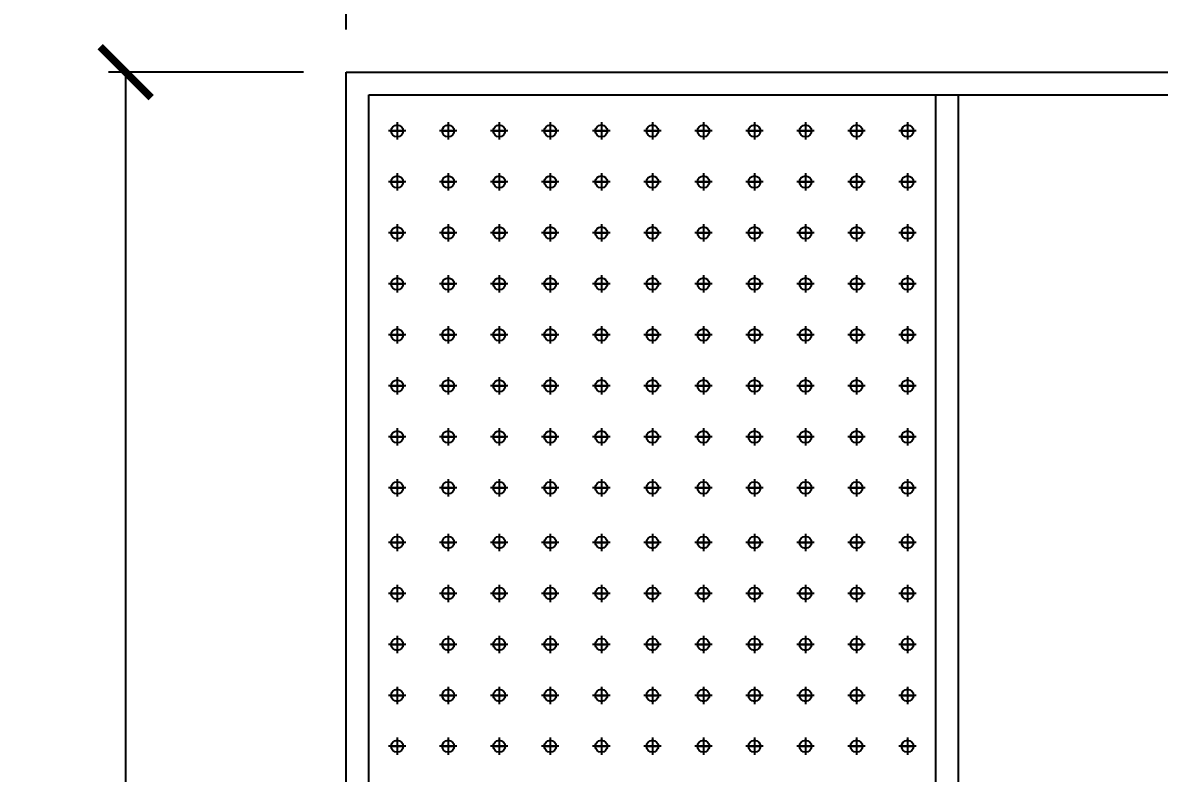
# Model space of a CAD drawing. Header units: millimetres. Extents: x 0 to 25222, y 0 to 17836.
# Drawn here: x 2923 to 4927, y 13782 to 15106 of the extents above; entities that cross this region are included whole.
import ezdxf

# ---------------------------------------------------------------- set-up
doc = ezdxf.new("R2010")
doc.units = ezdxf.units.MM
doc.linetypes.add('CENTER', pattern=[2, 1.25, -0.25, 0.25, -0.25])
doc.layers.get('DEFPOINTS').update_dxf_attribs({"color": 143})
doc.layers.add('CENTER', color=1, linetype='CENTER')
doc.layers.add('냉각탑_dim', color=1, linetype='Continuous')
doc.styles.add('HY울릉도L', font='')
doc.styles.get('HY울릉도L').set_extended_font_data('HY울릉도L')
doc.dimstyles.new('성지DIM', dxfattribs={"dimtxt": 3.5, "dimasz": 3, "dimexe": 1, "dimexo": 2.5, "dimgap": 2, "dimtad": 1, "dimdec": 0, "dimzin": 3, "dimdsep": 46, "dimtxsty": 'HY울릉도L', "dimblk": 'ARCHTICK', "dimcen": -2, "dimclrd": 256, "dimclre": 256, "dimclrt": 7, "dimadec": 0, "dimazin": 0, "dimtfac": 1, "dimtdec": 0, "dimtofl": 0, "dimtmove": 0, "dimatfit": 3, "dimfxl": 0, "dimtolj": 1, "dimtzin": 0, "dimlwe": -1, "dimarcsym": 0})

# ---------------------------------------------------------------- blocks, each defined once
blk = doc.blocks.new('_ArchTick')
at = {"color": 0, "linetype": 'ByBlock', "const_width": 0.15}
blk.add_lwpolyline([(-0.5, -0.5), (0.5, 0.5)], dxfattribs=at)
blk = doc.blocks.new('*D41')
at = {"layer": 'DEFPOINTS', "color": 0, "transparency": 16777216}
for p in [(9963.1, 15587.1), (3493.1, 15019.1), (9963.1, 15019.1)]:
    blk.add_point(p, dxfattribs=at)
at = {"layer": '냉각탑_dim', "transparency": 16777216}
for p, q in [((3493.1, 15094.1), (3493.1, 15617.1)), ((9963.1, 15094.1), (9963.1, 15617.1))]:
    blk.add_line(p, q, dxfattribs=at)
at = {"layer": '냉각탑_dim', "lineweight": -2, "transparency": 16777216}
blk.add_line((3493.1, 15587.1), (9963.1, 15587.1), dxfattribs=at)
at = {"layer": '냉각탑_dim', "lineweight": -2, "transparency": 16777216, "xscale": 90, "yscale": 90, "zscale": 90, "rotation": 180}
blk.add_blockref('_ArchTick', (3493.1, 15587.1), dxfattribs=at)
at = {"layer": '냉각탑_dim', "lineweight": -2, "transparency": 16777216, "xscale": 90, "yscale": 90, "zscale": 90}
blk.add_blockref('_ArchTick', (9963.1, 15587.1), dxfattribs=at)
at = {"layer": '냉각탑_dim', "color": 7, "transparency": 16777216, "insert": (6728.1, 15699.6), "char_height": 105, "attachment_point": 5, "style": 'HY울릉도L'}
blk.add_mtext('\\A1;6470', dxfattribs=at)
blk = doc.blocks.new('*D42')
at = {"layer": 'DEFPOINTS', "color": 0, "transparency": 16777216}
for p in [(3493.1, 15019.1), (3104.2, 11419.1), (3493.1, 11419.1)]:
    blk.add_point(p, dxfattribs=at)
at = {"layer": '냉각탑_dim', "transparency": 16777216}
for p, q in [((3418.1, 15019.1), (3074.2, 15019.1)), ((3418.1, 11419.1), (3074.2, 11419.1))]:
    blk.add_line(p, q, dxfattribs=at)
at = {"layer": '냉각탑_dim', "lineweight": -2, "transparency": 16777216}
blk.add_line((3104.2, 15019.1), (3104.2, 11419.1), dxfattribs=at)
at = {"layer": '냉각탑_dim', "lineweight": -2, "transparency": 16777216, "xscale": 90, "yscale": 90, "zscale": 90}
for p, rotation in [((3104.2, 15019.1), 90), ((3104.2, 11419.1), 270)]:
    blk.add_blockref('_ArchTick', p, dxfattribs=dict(at, rotation=rotation))
at = {"layer": '냉각탑_dim', "color": 7, "transparency": 16777216, "insert": (2991.7, 13219.1), "char_height": 105, "attachment_point": 5, "rotation": 90, "style": 'HY울릉도L'}
blk.add_mtext('\\A1;3600', dxfattribs=at)

msp = doc.modelspace()

# ---------------------------------------------------------------- linework, layer by layer
at = {"color": 3}
for p, q in [((3493.1, 11419.1), (3493.1, 15019.1)), ((3493.1, 15019.1), (9963.1, 15019.1)), ((3533.1, 11459.1), (3533.1, 14979.1)), ((3533.1, 14979.1), (9923.1, 14979.1)), ((4533.1, 11459.1), (4533.1, 14979.1)), ((4573.1, 11459.1), (4573.1, 14979.1))]:
    msp.add_line(p, q, dxfattribs=at)
for centre in [(3583.1, 14915.3), (3673.1, 14915.3), (3763.1, 14915.3), (3853.1, 14915.3), (3943.1, 14915.3), (4033.1, 14915.3), (4123.1, 14915.3), (4213.1, 14915.3), (4303.1, 14915.3), (4393.1, 14915.3), (4483.1, 14915.3), (3583.1, 14825.3), (3673.1, 14825.3), (3763.1, 14825.3), (3853.1, 14825.3), (3943.1, 14825.3), (4033.1, 14825.3), (4123.1, 14825.3), (4213.1, 14825.3), (4303.1, 14825.3), (4393.1, 14825.3), (4483.1, 14825.3), (3583.1, 14735.3), (3673.1, 14735.3), (3763.1, 14735.3), (3853.1, 14735.3), (3943.1, 14735.3), (4033.1, 14735.3), (4123.1, 14735.3), (4213.1, 14735.3), (4303.1, 14735.3), (4393.1, 14735.3), (4483.1, 14735.3), (3583.1, 14645.3), (3673.1, 14645.3), (3763.1, 14645.3), (3853.1, 14645.3), (3943.1, 14645.3), (4033.1, 14645.3), (4123.1, 14645.3), (4213.1, 14645.3), (4303.1, 14645.3), (4393.1, 14645.3), (4483.1, 14645.3), (3583.1, 14555.3), (3673.1, 14555.3), (3763.1, 14555.3), (3853.1, 14555.3), (3943.1, 14555.3), (4033.1, 14555.3), (4123.1, 14555.3), (4213.1, 14555.3), (4303.1, 14555.3), (4393.1, 14555.3), (4483.1, 14555.3), (3583.1, 14465.3), (3673.1, 14465.3), (3763.1, 14465.3), (3853.1, 14465.3), (3943.1, 14465.3), (4033.1, 14465.3), (4123.1, 14465.3), (4213.1, 14465.3), (4303.1, 14465.3), (4393.1, 14465.3), (4483.1, 14465.3), (3583.1, 14375.3), (3673.1, 14375.3), (3763.1, 14375.3), (3853.1, 14375.3), (3943.1, 14375.3), (4033.1, 14375.3), (4123.1, 14375.3), (4213.1, 14375.3), (4303.1, 14375.3), (4393.1, 14375.3), (4483.1, 14375.3), (3583.1, 14285.3), (3673.1, 14285.3), (3763.1, 14285.3), (3853.1, 14285.3), (3943.1, 14285.3), (4033.1, 14285.3), (4123.1, 14285.3), (4213.1, 14285.3), (4303.1, 14285.3), (4393.1, 14285.3), (4483.1, 14285.3), (3583.1, 14189.1), (3673.1, 14189.1), (3763.1, 14189.1), (3853.1, 14189.1), (3943.1, 14189.1), (4033.1, 14189.1), (4123.1, 14189.1), (4213.1, 14189.1), (4303.1, 14189.1), (4393.1, 14189.1), (4483.1, 14189.1), (3583.1, 14099.1), (3673.1, 14099.1), (3763.1, 14099.1), (3853.1, 14099.1), (3943.1, 14099.1), (4033.1, 14099.1), (4123.1, 14099.1), (4213.1, 14099.1), (4303.1, 14099.1), (4393.1, 14099.1), (4483.1, 14099.1), (3583.1, 14009.1), (3673.1, 14009.1), (3763.1, 14009.1), (3853.1, 14009.1), (3943.1, 14009.1), (4033.1, 14009.1), (4123.1, 14009.1), (4213.1, 14009.1), (4303.1, 14009.1), (4393.1, 14009.1), (4483.1, 14009.1), (3583.1, 13919.1), (3673.1, 13919.1), (3763.1, 13919.1), (3853.1, 13919.1), (3943.1, 13919.1), (4033.1, 13919.1), (4123.1, 13919.1), (4213.1, 13919.1), (4303.1, 13919.1), (4393.1, 13919.1), (4483.1, 13919.1), (3583.1, 13829.1), (3673.1, 13829.1), (3763.1, 13829.1), (3853.1, 13829.1), (3943.1, 13829.1), (4033.1, 13829.1), (4123.1, 13829.1), (4213.1, 13829.1), (4303.1, 13829.1), (4393.1, 13829.1), (4483.1, 13829.1)]:
    msp.add_circle(centre, 10.6)
at = {"layer": 'CENTER', "linetype": 'CENTER', "ltscale": 50}
for p, q in [((3598.4, 14915.3), (3567.8, 14915.3)), ((3571.4, 14915.3), (3594.9, 14915.3)), ((3594.9, 14915.3), (3571.4, 14915.3)), ((3571.4, 14915.3), (3594.9, 14915.3)), ((3583.1, 14930.6), (3583.1, 14900)), ((3583.1, 14927.1), (3583.1, 14903.5)), ((3688.4, 14915.3), (3657.8, 14915.3)), ((3661.4, 14915.3), (3684.9, 14915.3)), ((3684.9, 14915.3), (3661.4, 14915.3)), ((3661.4, 14915.3), (3684.9, 14915.3)), ((3673.1, 14930.6), (3673.1, 14900)), ((3673.1, 14927.1), (3673.1, 14903.5)), ((3778.4, 14915.3), (3747.8, 14915.3)), ((3751.4, 14915.3), (3774.9, 14915.3)), ((3774.9, 14915.3), (3751.4, 14915.3)), ((3751.4, 14915.3), (3774.9, 14915.3)), ((3763.1, 14930.6), (3763.1, 14900)), ((3763.1, 14927.1), (3763.1, 14903.5)), ((3868.4, 14915.3), (3837.8, 14915.3)), ((3841.4, 14915.3), (3864.9, 14915.3)), ((3864.9, 14915.3), (3841.4, 14915.3)), ((3841.4, 14915.3), (3864.9, 14915.3)), ((3853.1, 14930.6), (3853.1, 14900)), ((3853.1, 14927.1), (3853.1, 14903.5)), ((3958.4, 14915.3), (3927.8, 14915.3)), ((3931.4, 14915.3), (3954.9, 14915.3)), ((3954.9, 14915.3), (3931.4, 14915.3)), ((3931.4, 14915.3), (3954.9, 14915.3)), ((3943.1, 14930.6), (3943.1, 14900)), ((3943.1, 14927.1), (3943.1, 14903.5)), ((4048.4, 14915.3), (4017.8, 14915.3)), ((4021.4, 14915.3), (4044.9, 14915.3)), ((4044.9, 14915.3), (4021.4, 14915.3)), ((4021.4, 14915.3), (4044.9, 14915.3)), ((4033.1, 14930.6), (4033.1, 14900)), ((4033.1, 14927.1), (4033.1, 14903.5)), ((4138.4, 14915.3), (4107.8, 14915.3)), ((4111.4, 14915.3), (4134.9, 14915.3)), ((4134.9, 14915.3), (4111.4, 14915.3)), ((4111.4, 14915.3), (4134.9, 14915.3)), ((4123.1, 14930.6), (4123.1, 14900)), ((4123.1, 14927.1), (4123.1, 14903.5)), ((4228.4, 14915.3), (4197.8, 14915.3)), ((4201.4, 14915.3), (4224.9, 14915.3)), ((4224.9, 14915.3), (4201.4, 14915.3)), ((4201.4, 14915.3), (4224.9, 14915.3)), ((4213.1, 14930.6), (4213.1, 14900)), ((4213.1, 14927.1), (4213.1, 14903.5)), ((4318.4, 14915.3), (4287.8, 14915.3)), ((4291.4, 14915.3), (4314.9, 14915.3)), ((4314.9, 14915.3), (4291.4, 14915.3)), ((4291.4, 14915.3), (4314.9, 14915.3)), ((4303.1, 14930.6), (4303.1, 14900)), ((4303.1, 14927.1), (4303.1, 14903.5)), ((4408.4, 14915.3), (4377.8, 14915.3)), ((4381.4, 14915.3), (4404.9, 14915.3)), ((4404.9, 14915.3), (4381.4, 14915.3)), ((4381.4, 14915.3), (4404.9, 14915.3)), ((4393.1, 14930.6), (4393.1, 14900)), ((4393.1, 14927.1), (4393.1, 14903.5)), ((4498.4, 14915.3), (4467.8, 14915.3)), ((4471.4, 14915.3), (4494.9, 14915.3)), ((4494.9, 14915.3), (4471.4, 14915.3)), ((4471.4, 14915.3), (4494.9, 14915.3)), ((4483.1, 14930.6), (4483.1, 14900)), ((4483.1, 14927.1), (4483.1, 14903.5)), ((3583.1, 14840.6), (3583.1, 14810)), ((3583.1, 14837.1), (3583.1, 14813.5)), ((3673.1, 14840.6), (3673.1, 14810)), ((3673.1, 14837.1), (3673.1, 14813.5)), ((3763.1, 14840.6), (3763.1, 14810)), ((3763.1, 14837.1), (3763.1, 14813.5)), ((3853.1, 14840.6), (3853.1, 14810)), ((3853.1, 14837.1), (3853.1, 14813.5)), ((3943.1, 14840.6), (3943.1, 14810)), ((3943.1, 14837.1), (3943.1, 14813.5)), ((4033.1, 14840.6), (4033.1, 14810)), ((4033.1, 14837.1), (4033.1, 14813.5)), ((4123.1, 14840.6), (4123.1, 14810)), ((4123.1, 14837.1), (4123.1, 14813.5)), ((4213.1, 14840.6), (4213.1, 14810)), ((4213.1, 14837.1), (4213.1, 14813.5)), ((4303.1, 14840.6), (4303.1, 14810)), ((4303.1, 14837.1), (4303.1, 14813.5)), ((4393.1, 14840.6), (4393.1, 14810)), ((4393.1, 14837.1), (4393.1, 14813.5)), ((4483.1, 14840.6), (4483.1, 14810)), ((4483.1, 14837.1), (4483.1, 14813.5)), ((3598.4, 14825.3), (3567.8, 14825.3)), ((3571.4, 14825.3), (3594.9, 14825.3)), ((3594.9, 14825.3), (3571.4, 14825.3)), ((3571.4, 14825.3), (3594.9, 14825.3)), ((3688.4, 14825.3), (3657.8, 14825.3)), ((3661.4, 14825.3), (3684.9, 14825.3)), ((3684.9, 14825.3), (3661.4, 14825.3)), ((3661.4, 14825.3), (3684.9, 14825.3)), ((3778.4, 14825.3), (3747.8, 14825.3)), ((3751.4, 14825.3), (3774.9, 14825.3)), ((3774.9, 14825.3), (3751.4, 14825.3)), ((3751.4, 14825.3), (3774.9, 14825.3)), ((3868.4, 14825.3), (3837.8, 14825.3)), ((3841.4, 14825.3), (3864.9, 14825.3)), ((3864.9, 14825.3), (3841.4, 14825.3)), ((3841.4, 14825.3), (3864.9, 14825.3)), ((3958.4, 14825.3), (3927.8, 14825.3)), ((3931.4, 14825.3), (3954.9, 14825.3)), ((3954.9, 14825.3), (3931.4, 14825.3)), ((3931.4, 14825.3), (3954.9, 14825.3)), ((4048.4, 14825.3), (4017.8, 14825.3)), ((4021.4, 14825.3), (4044.9, 14825.3)), ((4044.9, 14825.3), (4021.4, 14825.3)), ((4021.4, 14825.3), (4044.9, 14825.3)), ((4138.4, 14825.3), (4107.8, 14825.3)), ((4111.4, 14825.3), (4134.9, 14825.3)), ((4134.9, 14825.3), (4111.4, 14825.3)), ((4111.4, 14825.3), (4134.9, 14825.3)), ((4228.4, 14825.3), (4197.8, 14825.3)), ((4201.4, 14825.3), (4224.9, 14825.3)), ((4224.9, 14825.3), (4201.4, 14825.3)), ((4201.4, 14825.3), (4224.9, 14825.3)), ((4318.4, 14825.3), (4287.8, 14825.3)), ((4291.4, 14825.3), (4314.9, 14825.3)), ((4314.9, 14825.3), (4291.4, 14825.3)), ((4291.4, 14825.3), (4314.9, 14825.3)), ((4408.4, 14825.3), (4377.8, 14825.3)), ((4381.4, 14825.3), (4404.9, 14825.3)), ((4404.9, 14825.3), (4381.4, 14825.3)), ((4381.4, 14825.3), (4404.9, 14825.3)), ((4498.4, 14825.3), (4467.8, 14825.3)), ((4471.4, 14825.3), (4494.9, 14825.3)), ((4494.9, 14825.3), (4471.4, 14825.3)), ((4471.4, 14825.3), (4494.9, 14825.3)), ((3598.4, 14735.3), (3567.8, 14735.3)), ((3571.4, 14735.3), (3594.9, 14735.3)), ((3594.9, 14735.3), (3571.4, 14735.3)), ((3571.4, 14735.3), (3594.9, 14735.3)), ((3583.1, 14750.6), (3583.1, 14720)), ((3583.1, 14747.1), (3583.1, 14723.5)), ((3688.4, 14735.3), (3657.8, 14735.3)), ((3661.4, 14735.3), (3684.9, 14735.3)), ((3684.9, 14735.3), (3661.4, 14735.3)), ((3661.4, 14735.3), (3684.9, 14735.3)), ((3673.1, 14750.6), (3673.1, 14720)), ((3673.1, 14747.1), (3673.1, 14723.5)), ((3778.4, 14735.3), (3747.8, 14735.3)), ((3751.4, 14735.3), (3774.9, 14735.3)), ((3774.9, 14735.3), (3751.4, 14735.3)), ((3751.4, 14735.3), (3774.9, 14735.3)), ((3763.1, 14750.6), (3763.1, 14720)), ((3763.1, 14747.1), (3763.1, 14723.5)), ((3868.4, 14735.3), (3837.8, 14735.3)), ((3841.4, 14735.3), (3864.9, 14735.3)), ((3864.9, 14735.3), (3841.4, 14735.3)), ((3841.4, 14735.3), (3864.9, 14735.3)), ((3853.1, 14750.6), (3853.1, 14720)), ((3853.1, 14747.1), (3853.1, 14723.5)), ((3958.4, 14735.3), (3927.8, 14735.3)), ((3931.4, 14735.3), (3954.9, 14735.3)), ((3954.9, 14735.3), (3931.4, 14735.3)), ((3931.4, 14735.3), (3954.9, 14735.3)), ((3943.1, 14750.6), (3943.1, 14720)), ((3943.1, 14747.1), (3943.1, 14723.5)), ((4048.4, 14735.3), (4017.8, 14735.3)), ((4021.4, 14735.3), (4044.9, 14735.3)), ((4044.9, 14735.3), (4021.4, 14735.3)), ((4021.4, 14735.3), (4044.9, 14735.3)), ((4033.1, 14750.6), (4033.1, 14720)), ((4033.1, 14747.1), (4033.1, 14723.5)), ((4138.4, 14735.3), (4107.8, 14735.3)), ((4111.4, 14735.3), (4134.9, 14735.3)), ((4134.9, 14735.3), (4111.4, 14735.3)), ((4111.4, 14735.3), (4134.9, 14735.3)), ((4123.1, 14750.6), (4123.1, 14720)), ((4123.1, 14747.1), (4123.1, 14723.5)), ((4228.4, 14735.3), (4197.8, 14735.3)), ((4201.4, 14735.3), (4224.9, 14735.3)), ((4224.9, 14735.3), (4201.4, 14735.3)), ((4201.4, 14735.3), (4224.9, 14735.3)), ((4213.1, 14750.6), (4213.1, 14720)), ((4213.1, 14747.1), (4213.1, 14723.5)), ((4318.4, 14735.3), (4287.8, 14735.3)), ((4291.4, 14735.3), (4314.9, 14735.3)), ((4314.9, 14735.3), (4291.4, 14735.3)), ((4291.4, 14735.3), (4314.9, 14735.3)), ((4303.1, 14750.6), (4303.1, 14720)), ((4303.1, 14747.1), (4303.1, 14723.5)), ((4408.4, 14735.3), (4377.8, 14735.3)), ((4381.4, 14735.3), (4404.9, 14735.3)), ((4404.9, 14735.3), (4381.4, 14735.3)), ((4381.4, 14735.3), (4404.9, 14735.3)), ((4393.1, 14750.6), (4393.1, 14720)), ((4393.1, 14747.1), (4393.1, 14723.5)), ((4498.4, 14735.3), (4467.8, 14735.3)), ((4471.4, 14735.3), (4494.9, 14735.3)), ((4494.9, 14735.3), (4471.4, 14735.3)), ((4471.4, 14735.3), (4494.9, 14735.3)), ((4483.1, 14750.6), (4483.1, 14720)), ((4483.1, 14747.1), (4483.1, 14723.5)), ((3583.1, 14660.6), (3583.1, 14630)), ((3583.1, 14657.1), (3583.1, 14633.5)), ((3673.1, 14660.6), (3673.1, 14630)), ((3673.1, 14657.1), (3673.1, 14633.5)), ((3763.1, 14660.6), (3763.1, 14630)), ((3763.1, 14657.1), (3763.1, 14633.5)), ((3853.1, 14660.6), (3853.1, 14630)), ((3853.1, 14657.1), (3853.1, 14633.5)), ((3943.1, 14660.6), (3943.1, 14630)), ((3943.1, 14657.1), (3943.1, 14633.5)), ((4033.1, 14660.6), (4033.1, 14630)), ((4033.1, 14657.1), (4033.1, 14633.5)), ((4123.1, 14660.6), (4123.1, 14630)), ((4123.1, 14657.1), (4123.1, 14633.5)), ((4213.1, 14660.6), (4213.1, 14630)), ((4213.1, 14657.1), (4213.1, 14633.5)), ((4303.1, 14660.6), (4303.1, 14630)), ((4303.1, 14657.1), (4303.1, 14633.5)), ((4393.1, 14660.6), (4393.1, 14630)), ((4393.1, 14657.1), (4393.1, 14633.5)), ((4483.1, 14660.6), (4483.1, 14630)), ((4483.1, 14657.1), (4483.1, 14633.5)), ((3598.4, 14645.3), (3567.8, 14645.3)), ((3571.4, 14645.3), (3594.9, 14645.3)), ((3594.9, 14645.3), (3571.4, 14645.3)), ((3571.4, 14645.3), (3594.9, 14645.3)), ((3688.4, 14645.3), (3657.8, 14645.3)), ((3661.4, 14645.3), (3684.9, 14645.3)), ((3684.9, 14645.3), (3661.4, 14645.3)), ((3661.4, 14645.3), (3684.9, 14645.3)), ((3778.4, 14645.3), (3747.8, 14645.3)), ((3751.4, 14645.3), (3774.9, 14645.3)), ((3774.9, 14645.3), (3751.4, 14645.3)), ((3751.4, 14645.3), (3774.9, 14645.3)), ((3868.4, 14645.3), (3837.8, 14645.3)), ((3841.4, 14645.3), (3864.9, 14645.3)), ((3864.9, 14645.3), (3841.4, 14645.3)), ((3841.4, 14645.3), (3864.9, 14645.3)), ((3958.4, 14645.3), (3927.8, 14645.3)), ((3931.4, 14645.3), (3954.9, 14645.3)), ((3954.9, 14645.3), (3931.4, 14645.3)), ((3931.4, 14645.3), (3954.9, 14645.3)), ((4048.4, 14645.3), (4017.8, 14645.3)), ((4021.4, 14645.3), (4044.9, 14645.3)), ((4044.9, 14645.3), (4021.4, 14645.3)), ((4021.4, 14645.3), (4044.9, 14645.3)), ((4138.4, 14645.3), (4107.8, 14645.3)), ((4111.4, 14645.3), (4134.9, 14645.3)), ((4134.9, 14645.3), (4111.4, 14645.3)), ((4111.4, 14645.3), (4134.9, 14645.3)), ((4228.4, 14645.3), (4197.8, 14645.3)), ((4201.4, 14645.3), (4224.9, 14645.3)), ((4224.9, 14645.3), (4201.4, 14645.3)), ((4201.4, 14645.3), (4224.9, 14645.3)), ((4318.4, 14645.3), (4287.8, 14645.3)), ((4291.4, 14645.3), (4314.9, 14645.3)), ((4314.9, 14645.3), (4291.4, 14645.3)), ((4291.4, 14645.3), (4314.9, 14645.3)), ((4408.4, 14645.3), (4377.8, 14645.3)), ((4381.4, 14645.3), (4404.9, 14645.3)), ((4404.9, 14645.3), (4381.4, 14645.3)), ((4381.4, 14645.3), (4404.9, 14645.3)), ((4498.4, 14645.3), (4467.8, 14645.3)), ((4471.4, 14645.3), (4494.9, 14645.3)), ((4494.9, 14645.3), (4471.4, 14645.3)), ((4471.4, 14645.3), (4494.9, 14645.3)), ((3598.4, 14555.3), (3567.8, 14555.3)), ((3571.4, 14555.3), (3594.9, 14555.3)), ((3594.9, 14555.3), (3571.4, 14555.3)), ((3571.4, 14555.3), (3594.9, 14555.3)), ((3583.1, 14570.6), (3583.1, 14540)), ((3583.1, 14567.1), (3583.1, 14543.5)), ((3688.4, 14555.3), (3657.8, 14555.3)), ((3661.4, 14555.3), (3684.9, 14555.3)), ((3684.9, 14555.3), (3661.4, 14555.3)), ((3661.4, 14555.3), (3684.9, 14555.3)), ((3673.1, 14570.6), (3673.1, 14540)), ((3673.1, 14567.1), (3673.1, 14543.5)), ((3778.4, 14555.3), (3747.8, 14555.3)), ((3751.4, 14555.3), (3774.9, 14555.3)), ((3774.9, 14555.3), (3751.4, 14555.3)), ((3751.4, 14555.3), (3774.9, 14555.3)), ((3763.1, 14570.6), (3763.1, 14540)), ((3763.1, 14567.1), (3763.1, 14543.5)), ((3868.4, 14555.3), (3837.8, 14555.3)), ((3841.4, 14555.3), (3864.9, 14555.3)), ((3864.9, 14555.3), (3841.4, 14555.3)), ((3841.4, 14555.3), (3864.9, 14555.3)), ((3853.1, 14570.6), (3853.1, 14540)), ((3853.1, 14567.1), (3853.1, 14543.5)), ((3958.4, 14555.3), (3927.8, 14555.3)), ((3931.4, 14555.3), (3954.9, 14555.3)), ((3954.9, 14555.3), (3931.4, 14555.3)), ((3931.4, 14555.3), (3954.9, 14555.3)), ((3943.1, 14570.6), (3943.1, 14540)), ((3943.1, 14567.1), (3943.1, 14543.5)), ((4048.4, 14555.3), (4017.8, 14555.3)), ((4021.4, 14555.3), (4044.9, 14555.3)), ((4044.9, 14555.3), (4021.4, 14555.3)), ((4021.4, 14555.3), (4044.9, 14555.3)), ((4033.1, 14570.6), (4033.1, 14540)), ((4033.1, 14567.1), (4033.1, 14543.5)), ((4138.4, 14555.3), (4107.8, 14555.3)), ((4111.4, 14555.3), (4134.9, 14555.3)), ((4134.9, 14555.3), (4111.4, 14555.3)), ((4111.4, 14555.3), (4134.9, 14555.3)), ((4123.1, 14570.6), (4123.1, 14540)), ((4123.1, 14567.1), (4123.1, 14543.5)), ((4228.4, 14555.3), (4197.8, 14555.3)), ((4201.4, 14555.3), (4224.9, 14555.3)), ((4224.9, 14555.3), (4201.4, 14555.3)), ((4201.4, 14555.3), (4224.9, 14555.3)), ((4213.1, 14570.6), (4213.1, 14540)), ((4213.1, 14567.1), (4213.1, 14543.5)), ((4318.4, 14555.3), (4287.8, 14555.3)), ((4291.4, 14555.3), (4314.9, 14555.3)), ((4314.9, 14555.3), (4291.4, 14555.3)), ((4291.4, 14555.3), (4314.9, 14555.3)), ((4303.1, 14570.6), (4303.1, 14540)), ((4303.1, 14567.1), (4303.1, 14543.5)), ((4408.4, 14555.3), (4377.8, 14555.3)), ((4381.4, 14555.3), (4404.9, 14555.3)), ((4404.9, 14555.3), (4381.4, 14555.3)), ((4381.4, 14555.3), (4404.9, 14555.3)), ((4393.1, 14570.6), (4393.1, 14540)), ((4393.1, 14567.1), (4393.1, 14543.5)), ((4498.4, 14555.3), (4467.8, 14555.3)), ((4471.4, 14555.3), (4494.9, 14555.3)), ((4494.9, 14555.3), (4471.4, 14555.3)), ((4471.4, 14555.3), (4494.9, 14555.3)), ((4483.1, 14570.6), (4483.1, 14540)), ((4483.1, 14567.1), (4483.1, 14543.5)), ((3583.1, 14480.6), (3583.1, 14450)), ((3583.1, 14477.1), (3583.1, 14453.5)), ((3673.1, 14480.6), (3673.1, 14450)), ((3673.1, 14477.1), (3673.1, 14453.5)), ((3763.1, 14480.6), (3763.1, 14450)), ((3763.1, 14477.1), (3763.1, 14453.5)), ((3853.1, 14480.6), (3853.1, 14450)), ((3853.1, 14477.1), (3853.1, 14453.5)), ((3943.1, 14480.6), (3943.1, 14450)), ((3943.1, 14477.1), (3943.1, 14453.5)), ((4033.1, 14480.6), (4033.1, 14450)), ((4033.1, 14477.1), (4033.1, 14453.5)), ((4123.1, 14480.6), (4123.1, 14450)), ((4123.1, 14477.1), (4123.1, 14453.5)), ((4213.1, 14480.6), (4213.1, 14450)), ((4213.1, 14477.1), (4213.1, 14453.5)), ((4303.1, 14480.6), (4303.1, 14450)), ((4303.1, 14477.1), (4303.1, 14453.5)), ((4393.1, 14480.6), (4393.1, 14450)), ((4393.1, 14477.1), (4393.1, 14453.5)), ((4483.1, 14480.6), (4483.1, 14450)), ((4483.1, 14477.1), (4483.1, 14453.5)), ((3598.4, 14465.3), (3567.8, 14465.3)), ((3571.4, 14465.3), (3594.9, 14465.3)), ((3594.9, 14465.3), (3571.4, 14465.3)), ((3571.4, 14465.3), (3594.9, 14465.3)), ((3688.4, 14465.3), (3657.8, 14465.3)), ((3661.4, 14465.3), (3684.9, 14465.3)), ((3684.9, 14465.3), (3661.4, 14465.3)), ((3661.4, 14465.3), (3684.9, 14465.3)), ((3778.4, 14465.3), (3747.8, 14465.3)), ((3751.4, 14465.3), (3774.9, 14465.3)), ((3774.9, 14465.3), (3751.4, 14465.3)), ((3751.4, 14465.3), (3774.9, 14465.3)), ((3868.4, 14465.3), (3837.8, 14465.3)), ((3841.4, 14465.3), (3864.9, 14465.3)), ((3864.9, 14465.3), (3841.4, 14465.3)), ((3841.4, 14465.3), (3864.9, 14465.3)), ((3958.4, 14465.3), (3927.8, 14465.3)), ((3931.4, 14465.3), (3954.9, 14465.3)), ((3954.9, 14465.3), (3931.4, 14465.3)), ((3931.4, 14465.3), (3954.9, 14465.3)), ((4048.4, 14465.3), (4017.8, 14465.3)), ((4021.4, 14465.3), (4044.9, 14465.3)), ((4044.9, 14465.3), (4021.4, 14465.3)), ((4021.4, 14465.3), (4044.9, 14465.3)), ((4138.4, 14465.3), (4107.8, 14465.3)), ((4111.4, 14465.3), (4134.9, 14465.3)), ((4134.9, 14465.3), (4111.4, 14465.3)), ((4111.4, 14465.3), (4134.9, 14465.3)), ((4228.4, 14465.3), (4197.8, 14465.3)), ((4201.4, 14465.3), (4224.9, 14465.3)), ((4224.9, 14465.3), (4201.4, 14465.3)), ((4201.4, 14465.3), (4224.9, 14465.3)), ((4318.4, 14465.3), (4287.8, 14465.3)), ((4291.4, 14465.3), (4314.9, 14465.3)), ((4314.9, 14465.3), (4291.4, 14465.3)), ((4291.4, 14465.3), (4314.9, 14465.3)), ((4408.4, 14465.3), (4377.8, 14465.3)), ((4381.4, 14465.3), (4404.9, 14465.3)), ((4404.9, 14465.3), (4381.4, 14465.3)), ((4381.4, 14465.3), (4404.9, 14465.3)), ((4498.4, 14465.3), (4467.8, 14465.3)), ((4471.4, 14465.3), (4494.9, 14465.3)), ((4494.9, 14465.3), (4471.4, 14465.3)), ((4471.4, 14465.3), (4494.9, 14465.3)), ((3583.1, 14390.6), (3583.1, 14360)), ((3673.1, 14390.6), (3673.1, 14360)), ((3763.1, 14390.6), (3763.1, 14360)), ((3853.1, 14390.6), (3853.1, 14360)), ((3943.1, 14390.6), (3943.1, 14360)), ((4033.1, 14390.6), (4033.1, 14360)), ((4123.1, 14390.6), (4123.1, 14360)), ((4213.1, 14390.6), (4213.1, 14360)), ((4303.1, 14390.6), (4303.1, 14360)), ((4393.1, 14390.6), (4393.1, 14360)), ((4483.1, 14390.6), (4483.1, 14360)), ((3598.4, 14375.3), (3567.8, 14375.3)), ((3571.4, 14375.3), (3594.9, 14375.3)), ((3594.9, 14375.3), (3571.4, 14375.3)), ((3571.4, 14375.3), (3594.9, 14375.3)), ((3583.1, 14387.1), (3583.1, 14363.5)), ((3688.4, 14375.3), (3657.8, 14375.3)), ((3661.4, 14375.3), (3684.9, 14375.3)), ((3684.9, 14375.3), (3661.4, 14375.3)), ((3661.4, 14375.3), (3684.9, 14375.3)), ((3673.1, 14387.1), (3673.1, 14363.5)), ((3778.4, 14375.3), (3747.8, 14375.3)), ((3751.4, 14375.3), (3774.9, 14375.3)), ((3774.9, 14375.3), (3751.4, 14375.3)), ((3751.4, 14375.3), (3774.9, 14375.3)), ((3763.1, 14387.1), (3763.1, 14363.5)), ((3868.4, 14375.3), (3837.8, 14375.3)), ((3841.4, 14375.3), (3864.9, 14375.3)), ((3864.9, 14375.3), (3841.4, 14375.3)), ((3841.4, 14375.3), (3864.9, 14375.3)), ((3853.1, 14387.1), (3853.1, 14363.5)), ((3958.4, 14375.3), (3927.8, 14375.3)), ((3931.4, 14375.3), (3954.9, 14375.3)), ((3954.9, 14375.3), (3931.4, 14375.3)), ((3931.4, 14375.3), (3954.9, 14375.3)), ((3943.1, 14387.1), (3943.1, 14363.5)), ((4048.4, 14375.3), (4017.8, 14375.3)), ((4021.4, 14375.3), (4044.9, 14375.3)), ((4044.9, 14375.3), (4021.4, 14375.3)), ((4021.4, 14375.3), (4044.9, 14375.3)), ((4033.1, 14387.1), (4033.1, 14363.5)), ((4138.4, 14375.3), (4107.8, 14375.3)), ((4111.4, 14375.3), (4134.9, 14375.3)), ((4134.9, 14375.3), (4111.4, 14375.3)), ((4111.4, 14375.3), (4134.9, 14375.3)), ((4123.1, 14387.1), (4123.1, 14363.5)), ((4228.4, 14375.3), (4197.8, 14375.3)), ((4201.4, 14375.3), (4224.9, 14375.3)), ((4224.9, 14375.3), (4201.4, 14375.3)), ((4201.4, 14375.3), (4224.9, 14375.3)), ((4213.1, 14387.1), (4213.1, 14363.5)), ((4318.4, 14375.3), (4287.8, 14375.3)), ((4291.4, 14375.3), (4314.9, 14375.3)), ((4314.9, 14375.3), (4291.4, 14375.3)), ((4291.4, 14375.3), (4314.9, 14375.3)), ((4303.1, 14387.1), (4303.1, 14363.5)), ((4408.4, 14375.3), (4377.8, 14375.3)), ((4381.4, 14375.3), (4404.9, 14375.3)), ((4404.9, 14375.3), (4381.4, 14375.3)), ((4381.4, 14375.3), (4404.9, 14375.3)), ((4393.1, 14387.1), (4393.1, 14363.5)), ((4498.4, 14375.3), (4467.8, 14375.3)), ((4471.4, 14375.3), (4494.9, 14375.3)), ((4494.9, 14375.3), (4471.4, 14375.3)), ((4471.4, 14375.3), (4494.9, 14375.3)), ((4483.1, 14387.1), (4483.1, 14363.5)), ((3583.1, 14300.6), (3583.1, 14270)), ((3583.1, 14297.1), (3583.1, 14273.5)), ((3673.1, 14300.6), (3673.1, 14270)), ((3673.1, 14297.1), (3673.1, 14273.5)), ((3763.1, 14300.6), (3763.1, 14270)), ((3763.1, 14297.1), (3763.1, 14273.5)), ((3853.1, 14300.6), (3853.1, 14270)), ((3853.1, 14297.1), (3853.1, 14273.5)), ((3943.1, 14300.6), (3943.1, 14270)), ((3943.1, 14297.1), (3943.1, 14273.5)), ((4033.1, 14300.6), (4033.1, 14270)), ((4033.1, 14297.1), (4033.1, 14273.5)), ((4123.1, 14300.6), (4123.1, 14270)), ((4123.1, 14297.1), (4123.1, 14273.5)), ((4213.1, 14300.6), (4213.1, 14270)), ((4213.1, 14297.1), (4213.1, 14273.5)), ((4303.1, 14300.6), (4303.1, 14270)), ((4303.1, 14297.1), (4303.1, 14273.5)), ((4393.1, 14300.6), (4393.1, 14270)), ((4393.1, 14297.1), (4393.1, 14273.5)), ((4483.1, 14300.6), (4483.1, 14270)), ((4483.1, 14297.1), (4483.1, 14273.5)), ((3598.4, 14285.3), (3567.8, 14285.3)), ((3571.4, 14285.3), (3594.9, 14285.3)), ((3594.9, 14285.3), (3571.4, 14285.3)), ((3571.4, 14285.3), (3594.9, 14285.3)), ((3688.4, 14285.3), (3657.8, 14285.3)), ((3661.4, 14285.3), (3684.9, 14285.3)), ((3684.9, 14285.3), (3661.4, 14285.3)), ((3661.4, 14285.3), (3684.9, 14285.3)), ((3778.4, 14285.3), (3747.8, 14285.3)), ((3751.4, 14285.3), (3774.9, 14285.3)), ((3774.9, 14285.3), (3751.4, 14285.3)), ((3751.4, 14285.3), (3774.9, 14285.3)), ((3868.4, 14285.3), (3837.8, 14285.3)), ((3841.4, 14285.3), (3864.9, 14285.3)), ((3864.9, 14285.3), (3841.4, 14285.3)), ((3841.4, 14285.3), (3864.9, 14285.3)), ((3958.4, 14285.3), (3927.8, 14285.3)), ((3931.4, 14285.3), (3954.9, 14285.3)), ((3954.9, 14285.3), (3931.4, 14285.3)), ((3931.4, 14285.3), (3954.9, 14285.3)), ((4048.4, 14285.3), (4017.8, 14285.3)), ((4021.4, 14285.3), (4044.9, 14285.3)), ((4044.9, 14285.3), (4021.4, 14285.3)), ((4021.4, 14285.3), (4044.9, 14285.3)), ((4138.4, 14285.3), (4107.8, 14285.3)), ((4111.4, 14285.3), (4134.9, 14285.3)), ((4134.9, 14285.3), (4111.4, 14285.3)), ((4111.4, 14285.3), (4134.9, 14285.3)), ((4228.4, 14285.3), (4197.8, 14285.3)), ((4201.4, 14285.3), (4224.9, 14285.3)), ((4224.9, 14285.3), (4201.4, 14285.3)), ((4201.4, 14285.3), (4224.9, 14285.3)), ((4318.4, 14285.3), (4287.8, 14285.3)), ((4291.4, 14285.3), (4314.9, 14285.3)), ((4314.9, 14285.3), (4291.4, 14285.3)), ((4291.4, 14285.3), (4314.9, 14285.3)), ((4408.4, 14285.3), (4377.8, 14285.3)), ((4381.4, 14285.3), (4404.9, 14285.3)), ((4404.9, 14285.3), (4381.4, 14285.3)), ((4381.4, 14285.3), (4404.9, 14285.3)), ((4498.4, 14285.3), (4467.8, 14285.3)), ((4471.4, 14285.3), (4494.9, 14285.3)), ((4494.9, 14285.3), (4471.4, 14285.3)), ((4471.4, 14285.3), (4494.9, 14285.3)), ((3583.1, 14204.4), (3583.1, 14173.8)), ((3583.1, 14200.8), (3583.1, 14177.3)), ((3673.1, 14204.4), (3673.1, 14173.8)), ((3673.1, 14200.8), (3673.1, 14177.3)), ((3763.1, 14204.4), (3763.1, 14173.8)), ((3763.1, 14200.8), (3763.1, 14177.3)), ((3853.1, 14204.4), (3853.1, 14173.8)), ((3853.1, 14200.8), (3853.1, 14177.3)), ((3943.1, 14204.4), (3943.1, 14173.8)), ((3943.1, 14200.8), (3943.1, 14177.3)), ((4033.1, 14204.4), (4033.1, 14173.8)), ((4033.1, 14200.8), (4033.1, 14177.3)), ((4123.1, 14204.4), (4123.1, 14173.8)), ((4123.1, 14200.8), (4123.1, 14177.3)), ((4213.1, 14204.4), (4213.1, 14173.8)), ((4213.1, 14200.8), (4213.1, 14177.3)), ((4303.1, 14204.4), (4303.1, 14173.8)), ((4303.1, 14200.8), (4303.1, 14177.3)), ((4393.1, 14204.4), (4393.1, 14173.8)), ((4393.1, 14200.8), (4393.1, 14177.3)), ((4483.1, 14204.4), (4483.1, 14173.8)), ((4483.1, 14200.8), (4483.1, 14177.3)), ((3598.4, 14189.1), (3567.8, 14189.1)), ((3571.4, 14189.1), (3594.9, 14189.1)), ((3594.9, 14189.1), (3571.4, 14189.1)), ((3571.4, 14189.1), (3594.9, 14189.1)), ((3688.4, 14189.1), (3657.8, 14189.1)), ((3661.4, 14189.1), (3684.9, 14189.1)), ((3684.9, 14189.1), (3661.4, 14189.1)), ((3661.4, 14189.1), (3684.9, 14189.1)), ((3778.4, 14189.1), (3747.8, 14189.1)), ((3751.4, 14189.1), (3774.9, 14189.1)), ((3774.9, 14189.1), (3751.4, 14189.1)), ((3751.4, 14189.1), (3774.9, 14189.1)), ((3868.4, 14189.1), (3837.8, 14189.1)), ((3841.4, 14189.1), (3864.9, 14189.1)), ((3864.9, 14189.1), (3841.4, 14189.1)), ((3841.4, 14189.1), (3864.9, 14189.1)), ((3958.4, 14189.1), (3927.8, 14189.1)), ((3931.4, 14189.1), (3954.9, 14189.1)), ((3954.9, 14189.1), (3931.4, 14189.1)), ((3931.4, 14189.1), (3954.9, 14189.1)), ((4048.4, 14189.1), (4017.8, 14189.1)), ((4021.4, 14189.1), (4044.9, 14189.1)), ((4044.9, 14189.1), (4021.4, 14189.1)), ((4021.4, 14189.1), (4044.9, 14189.1)), ((4138.4, 14189.1), (4107.8, 14189.1)), ((4111.4, 14189.1), (4134.9, 14189.1)), ((4134.9, 14189.1), (4111.4, 14189.1)), ((4111.4, 14189.1), (4134.9, 14189.1)), ((4228.4, 14189.1), (4197.8, 14189.1)), ((4201.4, 14189.1), (4224.9, 14189.1)), ((4224.9, 14189.1), (4201.4, 14189.1)), ((4201.4, 14189.1), (4224.9, 14189.1)), ((4318.4, 14189.1), (4287.8, 14189.1)), ((4291.4, 14189.1), (4314.9, 14189.1)), ((4314.9, 14189.1), (4291.4, 14189.1)), ((4291.4, 14189.1), (4314.9, 14189.1)), ((4408.4, 14189.1), (4377.8, 14189.1)), ((4381.4, 14189.1), (4404.9, 14189.1)), ((4404.9, 14189.1), (4381.4, 14189.1)), ((4381.4, 14189.1), (4404.9, 14189.1)), ((4498.4, 14189.1), (4467.8, 14189.1)), ((4471.4, 14189.1), (4494.9, 14189.1)), ((4494.9, 14189.1), (4471.4, 14189.1)), ((4471.4, 14189.1), (4494.9, 14189.1)), ((3583.1, 14114.4), (3583.1, 14083.8)), ((3583.1, 14110.8), (3583.1, 14087.3)), ((3673.1, 14114.4), (3673.1, 14083.8)), ((3673.1, 14110.8), (3673.1, 14087.3)), ((3763.1, 14114.4), (3763.1, 14083.8)), ((3763.1, 14110.8), (3763.1, 14087.3)), ((3853.1, 14114.4), (3853.1, 14083.8)), ((3853.1, 14110.8), (3853.1, 14087.3)), ((3943.1, 14114.4), (3943.1, 14083.8)), ((3943.1, 14110.8), (3943.1, 14087.3)), ((4033.1, 14114.4), (4033.1, 14083.8)), ((4033.1, 14110.8), (4033.1, 14087.3)), ((4123.1, 14114.4), (4123.1, 14083.8)), ((4123.1, 14110.8), (4123.1, 14087.3)), ((4213.1, 14114.4), (4213.1, 14083.8)), ((4213.1, 14110.8), (4213.1, 14087.3)), ((4303.1, 14114.4), (4303.1, 14083.8)), ((4303.1, 14110.8), (4303.1, 14087.3)), ((4393.1, 14114.4), (4393.1, 14083.8)), ((4393.1, 14110.8), (4393.1, 14087.3)), ((4483.1, 14114.4), (4483.1, 14083.8)), ((4483.1, 14110.8), (4483.1, 14087.3)), ((3598.4, 14099.1), (3567.8, 14099.1)), ((3571.4, 14099.1), (3594.9, 14099.1)), ((3594.9, 14099.1), (3571.4, 14099.1)), ((3571.4, 14099.1), (3594.9, 14099.1)), ((3688.4, 14099.1), (3657.8, 14099.1)), ((3661.4, 14099.1), (3684.9, 14099.1)), ((3684.9, 14099.1), (3661.4, 14099.1)), ((3661.4, 14099.1), (3684.9, 14099.1)), ((3778.4, 14099.1), (3747.8, 14099.1)), ((3751.4, 14099.1), (3774.9, 14099.1)), ((3774.9, 14099.1), (3751.4, 14099.1)), ((3751.4, 14099.1), (3774.9, 14099.1)), ((3868.4, 14099.1), (3837.8, 14099.1)), ((3841.4, 14099.1), (3864.9, 14099.1)), ((3864.9, 14099.1), (3841.4, 14099.1)), ((3841.4, 14099.1), (3864.9, 14099.1)), ((3958.4, 14099.1), (3927.8, 14099.1)), ((3931.4, 14099.1), (3954.9, 14099.1)), ((3954.9, 14099.1), (3931.4, 14099.1)), ((3931.4, 14099.1), (3954.9, 14099.1)), ((4048.4, 14099.1), (4017.8, 14099.1)), ((4021.4, 14099.1), (4044.9, 14099.1)), ((4044.9, 14099.1), (4021.4, 14099.1)), ((4021.4, 14099.1), (4044.9, 14099.1)), ((4138.4, 14099.1), (4107.8, 14099.1)), ((4111.4, 14099.1), (4134.9, 14099.1)), ((4134.9, 14099.1), (4111.4, 14099.1)), ((4111.4, 14099.1), (4134.9, 14099.1)), ((4228.4, 14099.1), (4197.8, 14099.1)), ((4201.4, 14099.1), (4224.9, 14099.1)), ((4224.9, 14099.1), (4201.4, 14099.1)), ((4201.4, 14099.1), (4224.9, 14099.1)), ((4318.4, 14099.1), (4287.8, 14099.1)), ((4291.4, 14099.1), (4314.9, 14099.1)), ((4314.9, 14099.1), (4291.4, 14099.1)), ((4291.4, 14099.1), (4314.9, 14099.1)), ((4408.4, 14099.1), (4377.8, 14099.1)), ((4381.4, 14099.1), (4404.9, 14099.1)), ((4404.9, 14099.1), (4381.4, 14099.1)), ((4381.4, 14099.1), (4404.9, 14099.1)), ((4498.4, 14099.1), (4467.8, 14099.1)), ((4471.4, 14099.1), (4494.9, 14099.1)), ((4494.9, 14099.1), (4471.4, 14099.1)), ((4471.4, 14099.1), (4494.9, 14099.1)), ((3583.1, 14024.4), (3583.1, 13993.8)), ((3583.1, 14020.8), (3583.1, 13997.3)), ((3673.1, 14024.4), (3673.1, 13993.8)), ((3673.1, 14020.8), (3673.1, 13997.3)), ((3763.1, 14024.4), (3763.1, 13993.8)), ((3763.1, 14020.8), (3763.1, 13997.3)), ((3853.1, 14024.4), (3853.1, 13993.8)), ((3853.1, 14020.8), (3853.1, 13997.3)), ((3943.1, 14024.4), (3943.1, 13993.8)), ((3943.1, 14020.8), (3943.1, 13997.3)), ((4033.1, 14024.4), (4033.1, 13993.8)), ((4033.1, 14020.8), (4033.1, 13997.3)), ((4123.1, 14024.4), (4123.1, 13993.8)), ((4123.1, 14020.8), (4123.1, 13997.3)), ((4213.1, 14024.4), (4213.1, 13993.8)), ((4213.1, 14020.8), (4213.1, 13997.3)), ((4303.1, 14024.4), (4303.1, 13993.8)), ((4303.1, 14020.8), (4303.1, 13997.3)), ((4393.1, 14024.4), (4393.1, 13993.8)), ((4393.1, 14020.8), (4393.1, 13997.3)), ((4483.1, 14024.4), (4483.1, 13993.8)), ((4483.1, 14020.8), (4483.1, 13997.3)), ((3598.4, 14009.1), (3567.8, 14009.1)), ((3571.4, 14009.1), (3594.9, 14009.1)), ((3594.9, 14009.1), (3571.4, 14009.1)), ((3571.4, 14009.1), (3594.9, 14009.1)), ((3688.4, 14009.1), (3657.8, 14009.1)), ((3661.4, 14009.1), (3684.9, 14009.1)), ((3684.9, 14009.1), (3661.4, 14009.1)), ((3661.4, 14009.1), (3684.9, 14009.1)), ((3778.4, 14009.1), (3747.8, 14009.1)), ((3751.4, 14009.1), (3774.9, 14009.1)), ((3774.9, 14009.1), (3751.4, 14009.1)), ((3751.4, 14009.1), (3774.9, 14009.1)), ((3868.4, 14009.1), (3837.8, 14009.1)), ((3841.4, 14009.1), (3864.9, 14009.1)), ((3864.9, 14009.1), (3841.4, 14009.1)), ((3841.4, 14009.1), (3864.9, 14009.1)), ((3958.4, 14009.1), (3927.8, 14009.1)), ((3931.4, 14009.1), (3954.9, 14009.1)), ((3954.9, 14009.1), (3931.4, 14009.1)), ((3931.4, 14009.1), (3954.9, 14009.1)), ((4048.4, 14009.1), (4017.8, 14009.1)), ((4021.4, 14009.1), (4044.9, 14009.1)), ((4044.9, 14009.1), (4021.4, 14009.1)), ((4021.4, 14009.1), (4044.9, 14009.1)), ((4138.4, 14009.1), (4107.8, 14009.1)), ((4111.4, 14009.1), (4134.9, 14009.1)), ((4134.9, 14009.1), (4111.4, 14009.1)), ((4111.4, 14009.1), (4134.9, 14009.1)), ((4228.4, 14009.1), (4197.8, 14009.1)), ((4201.4, 14009.1), (4224.9, 14009.1)), ((4224.9, 14009.1), (4201.4, 14009.1)), ((4201.4, 14009.1), (4224.9, 14009.1)), ((4318.4, 14009.1), (4287.8, 14009.1)), ((4291.4, 14009.1), (4314.9, 14009.1)), ((4314.9, 14009.1), (4291.4, 14009.1)), ((4291.4, 14009.1), (4314.9, 14009.1)), ((4408.4, 14009.1), (4377.8, 14009.1)), ((4381.4, 14009.1), (4404.9, 14009.1)), ((4404.9, 14009.1), (4381.4, 14009.1)), ((4381.4, 14009.1), (4404.9, 14009.1)), ((4498.4, 14009.1), (4467.8, 14009.1)), ((4471.4, 14009.1), (4494.9, 14009.1)), ((4494.9, 14009.1), (4471.4, 14009.1)), ((4471.4, 14009.1), (4494.9, 14009.1)), ((3583.1, 13934.4), (3583.1, 13903.8)), ((3583.1, 13930.8), (3583.1, 13907.3)), ((3673.1, 13934.4), (3673.1, 13903.8)), ((3673.1, 13930.8), (3673.1, 13907.3)), ((3763.1, 13934.4), (3763.1, 13903.8)), ((3763.1, 13930.8), (3763.1, 13907.3)), ((3853.1, 13934.4), (3853.1, 13903.8)), ((3853.1, 13930.8), (3853.1, 13907.3)), ((3943.1, 13934.4), (3943.1, 13903.8)), ((3943.1, 13930.8), (3943.1, 13907.3)), ((4033.1, 13934.4), (4033.1, 13903.8)), ((4033.1, 13930.8), (4033.1, 13907.3)), ((4123.1, 13934.4), (4123.1, 13903.8)), ((4123.1, 13930.8), (4123.1, 13907.3)), ((4213.1, 13934.4), (4213.1, 13903.8)), ((4213.1, 13930.8), (4213.1, 13907.3)), ((4303.1, 13934.4), (4303.1, 13903.8)), ((4303.1, 13930.8), (4303.1, 13907.3)), ((4393.1, 13934.4), (4393.1, 13903.8)), ((4393.1, 13930.8), (4393.1, 13907.3)), ((4483.1, 13934.4), (4483.1, 13903.8)), ((4483.1, 13930.8), (4483.1, 13907.3)), ((3598.4, 13919.1), (3567.8, 13919.1)), ((3571.4, 13919.1), (3594.9, 13919.1)), ((3594.9, 13919.1), (3571.4, 13919.1)), ((3571.4, 13919.1), (3594.9, 13919.1)), ((3688.4, 13919.1), (3657.8, 13919.1)), ((3661.4, 13919.1), (3684.9, 13919.1)), ((3684.9, 13919.1), (3661.4, 13919.1)), ((3661.4, 13919.1), (3684.9, 13919.1)), ((3778.4, 13919.1), (3747.8, 13919.1)), ((3751.4, 13919.1), (3774.9, 13919.1)), ((3774.9, 13919.1), (3751.4, 13919.1)), ((3751.4, 13919.1), (3774.9, 13919.1)), ((3868.4, 13919.1), (3837.8, 13919.1)), ((3841.4, 13919.1), (3864.9, 13919.1)), ((3864.9, 13919.1), (3841.4, 13919.1)), ((3841.4, 13919.1), (3864.9, 13919.1)), ((3958.4, 13919.1), (3927.8, 13919.1)), ((3931.4, 13919.1), (3954.9, 13919.1)), ((3954.9, 13919.1), (3931.4, 13919.1)), ((3931.4, 13919.1), (3954.9, 13919.1)), ((4048.4, 13919.1), (4017.8, 13919.1)), ((4021.4, 13919.1), (4044.9, 13919.1)), ((4044.9, 13919.1), (4021.4, 13919.1)), ((4021.4, 13919.1), (4044.9, 13919.1)), ((4138.4, 13919.1), (4107.8, 13919.1)), ((4111.4, 13919.1), (4134.9, 13919.1)), ((4134.9, 13919.1), (4111.4, 13919.1)), ((4111.4, 13919.1), (4134.9, 13919.1)), ((4228.4, 13919.1), (4197.8, 13919.1)), ((4201.4, 13919.1), (4224.9, 13919.1)), ((4224.9, 13919.1), (4201.4, 13919.1)), ((4201.4, 13919.1), (4224.9, 13919.1)), ((4318.4, 13919.1), (4287.8, 13919.1)), ((4291.4, 13919.1), (4314.9, 13919.1)), ((4314.9, 13919.1), (4291.4, 13919.1)), ((4291.4, 13919.1), (4314.9, 13919.1)), ((4408.4, 13919.1), (4377.8, 13919.1)), ((4381.4, 13919.1), (4404.9, 13919.1)), ((4404.9, 13919.1), (4381.4, 13919.1)), ((4381.4, 13919.1), (4404.9, 13919.1)), ((4498.4, 13919.1), (4467.8, 13919.1)), ((4471.4, 13919.1), (4494.9, 13919.1)), ((4494.9, 13919.1), (4471.4, 13919.1)), ((4471.4, 13919.1), (4494.9, 13919.1)), ((3598.4, 13829.1), (3567.8, 13829.1)), ((3571.4, 13829.1), (3594.9, 13829.1)), ((3594.9, 13829.1), (3571.4, 13829.1)), ((3571.4, 13829.1), (3594.9, 13829.1)), ((3583.1, 13844.4), (3583.1, 13813.8)), ((3583.1, 13840.8), (3583.1, 13817.3)), ((3688.4, 13829.1), (3657.8, 13829.1)), ((3661.4, 13829.1), (3684.9, 13829.1)), ((3684.9, 13829.1), (3661.4, 13829.1)), ((3661.4, 13829.1), (3684.9, 13829.1)), ((3673.1, 13844.4), (3673.1, 13813.8)), ((3673.1, 13840.8), (3673.1, 13817.3)), ((3778.4, 13829.1), (3747.8, 13829.1)), ((3751.4, 13829.1), (3774.9, 13829.1)), ((3774.9, 13829.1), (3751.4, 13829.1)), ((3751.4, 13829.1), (3774.9, 13829.1)), ((3763.1, 13844.4), (3763.1, 13813.8)), ((3763.1, 13840.8), (3763.1, 13817.3)), ((3868.4, 13829.1), (3837.8, 13829.1)), ((3841.4, 13829.1), (3864.9, 13829.1)), ((3864.9, 13829.1), (3841.4, 13829.1)), ((3841.4, 13829.1), (3864.9, 13829.1)), ((3853.1, 13844.4), (3853.1, 13813.8)), ((3853.1, 13840.8), (3853.1, 13817.3)), ((3958.4, 13829.1), (3927.8, 13829.1)), ((3931.4, 13829.1), (3954.9, 13829.1)), ((3954.9, 13829.1), (3931.4, 13829.1)), ((3931.4, 13829.1), (3954.9, 13829.1)), ((3943.1, 13844.4), (3943.1, 13813.8)), ((3943.1, 13840.8), (3943.1, 13817.3)), ((4048.4, 13829.1), (4017.8, 13829.1)), ((4021.4, 13829.1), (4044.9, 13829.1)), ((4044.9, 13829.1), (4021.4, 13829.1)), ((4021.4, 13829.1), (4044.9, 13829.1)), ((4033.1, 13844.4), (4033.1, 13813.8)), ((4033.1, 13840.8), (4033.1, 13817.3)), ((4138.4, 13829.1), (4107.8, 13829.1)), ((4111.4, 13829.1), (4134.9, 13829.1)), ((4134.9, 13829.1), (4111.4, 13829.1)), ((4111.4, 13829.1), (4134.9, 13829.1)), ((4123.1, 13844.4), (4123.1, 13813.8)), ((4123.1, 13840.8), (4123.1, 13817.3)), ((4228.4, 13829.1), (4197.8, 13829.1)), ((4201.4, 13829.1), (4224.9, 13829.1)), ((4224.9, 13829.1), (4201.4, 13829.1)), ((4201.4, 13829.1), (4224.9, 13829.1)), ((4213.1, 13844.4), (4213.1, 13813.8)), ((4213.1, 13840.8), (4213.1, 13817.3)), ((4318.4, 13829.1), (4287.8, 13829.1)), ((4291.4, 13829.1), (4314.9, 13829.1)), ((4314.9, 13829.1), (4291.4, 13829.1)), ((4291.4, 13829.1), (4314.9, 13829.1)), ((4303.1, 13844.4), (4303.1, 13813.8)), ((4303.1, 13840.8), (4303.1, 13817.3)), ((4408.4, 13829.1), (4377.8, 13829.1)), ((4381.4, 13829.1), (4404.9, 13829.1)), ((4404.9, 13829.1), (4381.4, 13829.1)), ((4381.4, 13829.1), (4404.9, 13829.1)), ((4393.1, 13844.4), (4393.1, 13813.8)), ((4393.1, 13840.8), (4393.1, 13817.3)), ((4498.4, 13829.1), (4467.8, 13829.1)), ((4471.4, 13829.1), (4494.9, 13829.1)), ((4494.9, 13829.1), (4471.4, 13829.1)), ((4471.4, 13829.1), (4494.9, 13829.1)), ((4483.1, 13844.4), (4483.1, 13813.8)), ((4483.1, 13840.8), (4483.1, 13817.3))]:
    msp.add_line(p, q, dxfattribs=at)

# ---------------------------------------------------------------- dimensions: what is measured, and where the dimension line sits
at = {"layer": '냉각탑_dim'}
dim = msp.add_linear_dim(base=(9963.1, 15587.1), p1=(3493.1, 15019.1), p2=(9963.1, 15019.1), dimstyle='성지DIM', override={"dimscale": 30, "dimtmove": 2}, dxfattribs=at)
dim.commit()
dim.dimension.update_dxf_attribs({"geometry": '*D41', "text_midpoint": (6728.1, 15699.6)})
dim = msp.add_linear_dim(base=(3104.2, 11419.1), p1=(3493.1, 15019.1), p2=(3493.1, 11419.1), angle=90, dimstyle='성지DIM', override={"dimscale": 30, "dimtmove": 2}, dxfattribs=at)
dim.commit()
dim.dimension.update_dxf_attribs({"geometry": '*D42', "text_midpoint": (2991.7, 13219.1)})

doc.saveas('drawing.dxf')
